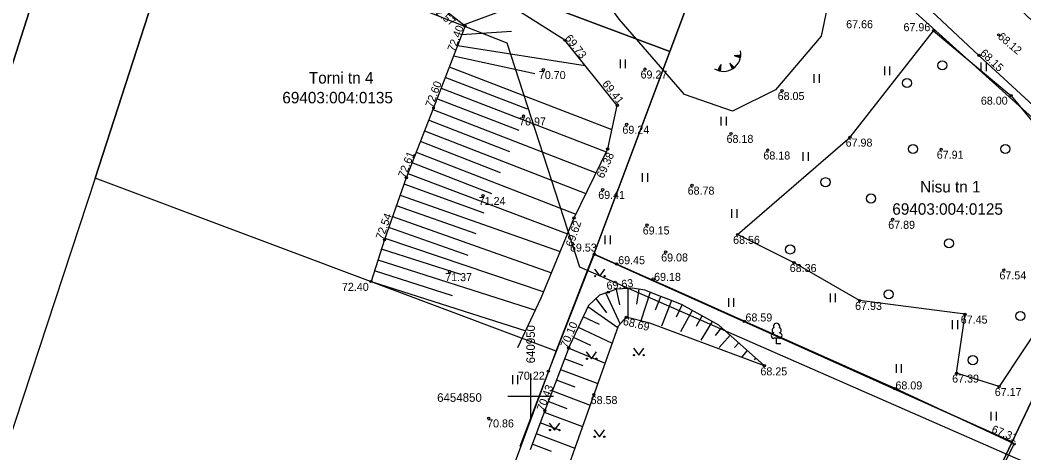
# Model space of a CAD drawing. Extents: x 640815 to 641128, y 6454682 to 6455190.
# Drawn here: x 640905.4 to 640993.1, y 6454845 to 6454882.9 of the extents above; entities that cross this region are included whole.
import ezdxf

# ---------------------------------------------------------------- set-up
doc = ezdxf.new("R2010")
doc.units = 0
for name, color, linetype in [('AED', 7, 'Continuous'), ('HALJASTUS', 7, 'Continuous'), ('KORGUS-EH2000', 7, 'Continuous'), ('MOOTPIIR', 7, 'Continuous'), ('PIIR', 7, 'Continuous'), ('PUU', 7, 'Continuous'), ('RELJEEF', 7, 'Continuous'), ('TEE', 7, 'Continuous'), ('VORK', 7, 'Continuous')]:
    doc.layers.add(name, color=color, linetype=linetype)

msp = doc.modelspace()

# ---------------------------------------------------------------- linework, layer by layer
at = {"layer": 'AED'}
for points in [[(640955.57, 6454862.42), (640951.56, 6454852.2), (640949.071, 6454845.6)], [(640962.711, 6454859.242), (640957.52, 6454861.57), (640955.57, 6454862.42)], [(640987.72, 6454842.37), (640990.03, 6454841.32), (640992.28, 6454845.84), (640981.87, 6454850.67), (640968.69, 6454856.56), (640962.711, 6454859.242)]]:
    msp.add_lwpolyline(points, dxfattribs=at)
at = {"layer": 'HALJASTUS'}
for p, q in [((640957.829, 6454879.464), (640957.829, 6454878.703)), ((640958.284, 6454879.464), (640958.284, 6454878.703)), ((640980.94, 6454878.832), (640980.94, 6454878.071)), ((640981.395, 6454878.832), (640981.395, 6454878.071)), ((640989.365, 6454879.191), (640989.365, 6454878.43)), ((640989.82, 6454879.191), (640989.82, 6454878.43)), ((640974.766, 6454878.179), (640974.766, 6454877.418)), ((640975.221, 6454878.179), (640975.221, 6454877.418)), ((640966.633, 6454874.436), (640966.633, 6454873.675)), ((640967.089, 6454874.436), (640967.089, 6454873.675)), ((640973.816, 6454871.348), (640973.816, 6454870.586)), ((640974.271, 6454871.348), (640974.271, 6454870.586)), ((640959.762, 6454869.519), (640959.762, 6454868.758)), ((640960.217, 6454869.519), (640960.217, 6454868.758)), ((640967.583, 6454866.358), (640967.583, 6454865.597)), ((640968.038, 6454866.358), (640968.038, 6454865.597)), ((640956.506, 6454864.054), (640956.506, 6454863.293)), ((640956.961, 6454864.054), (640956.961, 6454863.293)), ((640955.585, 6454861.114), (640956.049, 6454860.508)), ((640956.049, 6454860.508), (640956.494, 6454861.114)), ((640967.293, 6454858.589), (640967.293, 6454857.828)), ((640967.748, 6454858.589), (640967.748, 6454857.828)), ((640976.189, 6454858.988), (640976.189, 6454858.227)), ((640976.644, 6454858.988), (640976.644, 6454858.227)), ((640986.874, 6454856.646), (640986.874, 6454855.885)), ((640987.329, 6454856.646), (640987.329, 6454855.885)), ((640954.869, 6454853.889), (640955.332, 6454853.282)), ((640955.332, 6454853.282), (640955.778, 6454853.889)), ((640958.991, 6454854.206), (640959.454, 6454853.6)), ((640959.454, 6454853.6), (640959.9, 6454854.206)), ((640981.955, 6454852.81), (640981.955, 6454852.049)), ((640982.41, 6454852.81), (640982.41, 6454852.049)), ((640948.411, 6454851.834), (640948.411, 6454851.073)), ((640948.866, 6454851.834), (640948.866, 6454851.073)), ((640990.241, 6454848.644), (640990.241, 6454847.883)), ((640990.696, 6454848.644), (640990.696, 6454847.883)), ((640951.638, 6454847.655), (640952.102, 6454847.049)), ((640952.102, 6454847.049), (640952.547, 6454847.655)), ((640955.553, 6454847.067), (640956.016, 6454846.461)), ((640956.016, 6454846.461), (640956.462, 6454847.067))]:
    msp.add_line(p, q, dxfattribs=at)
for points in [[(640957.744, 6454882.985), (640954.92, 6454886.921), (640959.365, 6454894.034), (640963.5, 6454896.321), (640976.529, 6454886.805), (640975.42, 6454881.491), (640971.41, 6454876.809), (640967.653, 6454874.937), (640963.446, 6454876.398)], [(640985.239, 6454881.966), (640992.019, 6454876.28), (640996.623, 6454870.72), (640997.033, 6454863.036), (640995.095, 6454857.084), (640990.968, 6454850.845), (640987.245, 6454852.019), (640987.993, 6454857.179), (640978.761, 6454858.373), (640973.045, 6454861.687), (640968.093, 6454864.149), (640977.931, 6454872.656)]]:
    msp.add_lwpolyline(points, close=True, dxfattribs=at)
for centre, radius in [((640985.997, 6454878.94), 0.4), ((640982.91, 6454877.396), 0.4), ((640983.444, 6454871.634), 0.4), ((640991.517, 6454871.634), 0.4), ((640975.786, 6454868.723), 0.4), ((640979.764, 6454867.298), 0.4), ((640986.59, 6454863.377), 0.4), ((640972.699, 6454862.843), 0.4), ((640955.648, 6454860.508), 0.055), ((640956.477, 6454860.508), 0.055), ((640981.307, 6454858.922), 0.4), ((640992.823, 6454857.021), 0.4), ((640954.931, 6454853.282), 0.055), ((640955.76, 6454853.282), 0.055), ((640959.053, 6454853.6), 0.055), ((640959.882, 6454853.6), 0.055), ((640988.668, 6454853.16), 0.4), ((640951.701, 6454847.049), 0.055), ((640952.53, 6454847.049), 0.055), ((640955.615, 6454846.461), 0.055), ((640956.444, 6454846.461), 0.055)]:
    msp.add_circle(centre, radius, dxfattribs=at)
at = {"layer": 'KORGUS-EH2000'}
for centre in [(640944.277, 6454882.39), (640985.239, 6454881.966), (640953, 6454881.148), (640990.912, 6454881.612), (640989.2, 6454879.81), (640951.111, 6454878.566), (640960.001, 6454878.612), (640971.987, 6454876.733), (640992.019, 6454876.28), (640941.515, 6454875.229), (640957.576, 6454875.443), (640949.386, 6454874.506), (640958.416, 6454873.781), (640967.521, 6454872.982), (640977.931, 6454872.656), (640956.753, 6454871.635), (640970.741, 6454871.528), (640985.899, 6454871.598), (640939.14, 6454869.119), (640956.301, 6454868.083), (640964.119, 6454868.458), (640945.851, 6454867.55), (640953.806, 6454865.605), (640981.655, 6454865.467), (640960.191, 6454864.97), (640937.23, 6454863.706), (640968.093, 6454864.149), (640961.803, 6454862.61), (640955.57, 6454862.42), (640957.52, 6454861.57), (640973.045, 6454861.687), (640942.923, 6454860.89), (640991.378, 6454861.044), (640936.063, 6454860.041), (640960.728, 6454860.264), (640956.797, 6454859.107), (640978.761, 6454858.373), (640987.993, 6454857.179), (640958.363, 6454856.917), (640968.69, 6454856.56), (640953.336, 6454854.222), (640951.56, 6454852.2), (640970.44, 6454852.67), (640987.245, 6454852.019), (640955.534, 6454850.142), (640981.87, 6454850.67), (640990.968, 6454850.845), (640951.25, 6454848.754), (640946.343, 6454848.088), (640992.28, 6454845.84)]:
    msp.add_circle(centre, 0.1, dxfattribs=at)
at = {"layer": 'MOOTPIIR'}
msp.add_lwpolyline([(640908.138, 6454891.13), (640918.659, 6454888.035), (640920.844, 6454893.888), (640930.524, 6454887.8), (640947.935, 6454880.905), (640954.271, 6454861.33), (640999.486, 6454841.509), (641012.57, 6454868.75), (641003.35, 6454874.974), (640953.793, 6454922.43), (640945.065, 6454930.788), (640935.397, 6454934.349), (640927.573, 6454933.76), (640919.868, 6454926.933)], close=True, dxfattribs=at)
at = {"layer": 'PIIR'}
for points in [[(640894.67, 6454977.21), (640909.51, 6454963.12), (640953.5, 6454921.27), (641006.37, 6454870.95), (641000.54, 6454863.75), (640999.41, 6454869.38), (640968.56, 6454897.18), (640936.38, 6454926.17), (640922.28, 6454941.81), (640892.37, 6454970.28)], [(640920.55, 6454895.76), (640929.9, 6454924.45), (640936.38, 6454926.17), (640968.56, 6454897.18), (640962.18, 6454880.16)], [(640913.7, 6454907.27), (640904.55, 6454878.61), (640866.24, 6454890.62), (640875.6, 6454919.26)], [(640999.41, 6454869.38), (641000.54, 6454863.75), (640992.12, 6454846.02), (640955.53, 6454862.44), (640962.18, 6454880.16), (640968.56, 6454897.18)], [(640911.95, 6454869.07), (640920.55, 6454895.76), (640962.18, 6454880.16), (640955.53, 6454862.44), (640952.23, 6454853.96)], [(640911.95, 6454869.07), (640920.55, 6454895.76), (640962.18, 6454880.16), (640955.53, 6454862.44), (640952.23, 6454853.96)], [(641013.68, 6454863.97), (640978.05, 6454787.28), (640966.88, 6454793.12), (640978.51, 6454817.39), (640992.12, 6454846.02), (641000.54, 6454863.75), (641006.37, 6454870.95)], [(640992.12, 6454846.02), (640978.51, 6454817.39), (640944.4, 6454832.73), (640952.23, 6454853.96), (640955.53, 6454862.44)]]:
    msp.add_lwpolyline(points, close=True, dxfattribs=at)
msp.add_lwpolyline([(640875.14, 6454793.48), (640885.26, 6454821.73), (640895.26, 6454850.07), (640904.55, 6454878.61), (640913.7, 6454907.27), (640923.52, 6454936.86), (640922.28, 6454941.81), (640936.38, 6454926.17), (640929.9, 6454924.45), (640920.55, 6454895.76), (640911.95, 6454869.07), (640902.82, 6454841.42), (640894.7, 6454818.77), (640897.3, 6454813.22), (640932.2, 6454800.15), (640960.44, 6454789.58)], dxfattribs=at)
msp.add_lwpolyline([(640875.14, 6454793.48), (640885.26, 6454821.73), (640895.26, 6454850.07), (640904.55, 6454878.61), (640913.7, 6454907.27), (640923.52, 6454936.86), (640922.28, 6454941.81), (640936.38, 6454926.17), (640929.9, 6454924.45), (640920.55, 6454895.76), (640911.95, 6454869.07), (640902.82, 6454841.42), (640894.7, 6454818.77), (640897.3, 6454813.22), (640932.2, 6454800.15), (640960.44, 6454789.58)], dxfattribs=at)
at = {"layer": 'PUU'}
for p, q in [((640971.753, 6454855.07), (640971.273, 6454855.07)), ((640971.513, 6454854.595), (640971.513, 6454855.07)), ((640971.893, 6454854.595), (640971.513, 6454854.595))]:
    msp.add_line(p, q, dxfattribs=at)
for centre, radius, start, end in [((640971.513, 6454856.115), 0.277, 332.5799, 207.4201), ((640971.275, 6454855.307), 0.238, 90.0016, 269.3953), ((640971.343, 6454855.767), 0.233, 109.02174, 253.14154), ((640971.683, 6454855.767), 0.233, 286.85082, 70.98591), ((640971.75, 6454855.307), 0.238, 270.6047, 89.9984)]:
    msp.add_arc(centre, radius, start, end, dxfattribs=at)
at = {"layer": 'RELJEEF'}
for p, q in [((640944.151, 6454882.49), (640948.389, 6454884.051)), ((640948.325, 6454881.897), (640943.975, 6454881.607)), ((640943.615, 6454880.674), (640954.776, 6454878.934)), ((640950.376, 6454878.197), (640943.255, 6454879.741)), ((640967.813, 6454879.796), (640968.379, 6454879.824)), ((640967.813, 6454879.796), (640968.349, 6454879.61)), ((640967.883, 6454879.799), (640967.853, 6454879.782)), ((640967.937, 6454879.802), (640967.884, 6454879.771)), ((640967.991, 6454879.805), (640967.915, 6454879.76)), ((640968.045, 6454879.807), (640967.946, 6454879.749)), ((640968.099, 6454879.81), (640967.977, 6454879.739)), ((640968.153, 6454879.813), (640968.009, 6454879.728)), ((640968.207, 6454879.816), (640968.04, 6454879.717)), ((640968.261, 6454879.818), (640968.071, 6454879.706)), ((640968.315, 6454879.821), (640968.102, 6454879.696)), ((640968.369, 6454879.824), (640968.133, 6454879.685)), ((640968.377, 6454879.8), (640968.164, 6454879.674)), ((640968.374, 6454879.769), (640968.195, 6454879.663)), ((640968.371, 6454879.738), (640968.226, 6454879.653)), ((640968.366, 6454879.706), (640968.257, 6454879.642)), ((640968.361, 6454879.674), (640968.288, 6454879.631)), ((640968.355, 6454879.642), (640968.319, 6454879.62)), ((640942.895, 6454878.808), (640957.118, 6454873.323)), ((640966.628, 6454879.009), (640966.381, 6454878.499)), ((640966.412, 6454878.488), (640966.395, 6454878.527)), ((640966.444, 6454878.479), (640966.409, 6454878.557)), ((640966.475, 6454878.47), (640966.424, 6454878.586)), ((640966.506, 6454878.462), (640966.438, 6454878.616)), ((640966.537, 6454878.455), (640966.452, 6454878.646)), ((640966.567, 6454878.448), (640966.467, 6454878.675)), ((640966.592, 6454878.454), (640966.481, 6454878.705)), ((640966.595, 6454878.508), (640966.495, 6454878.734)), ((640966.599, 6454878.562), (640966.509, 6454878.764)), ((640966.602, 6454878.616), (640966.524, 6454878.793)), ((640966.606, 6454878.67), (640966.538, 6454878.823)), ((640966.609, 6454878.723), (640966.552, 6454878.852)), ((640966.613, 6454878.777), (640966.567, 6454878.882)), ((640966.616, 6454878.831), (640966.581, 6454878.912)), ((640966.628, 6454879.009), (640966.591, 6454878.443)), ((640966.62, 6454878.885), (640966.595, 6454878.941)), ((640966.623, 6454878.939), (640966.609, 6454878.971)), ((640967.409, 6454879.145), (640967.635, 6454878.626)), ((640967.409, 6454879.145), (640967.814, 6454878.749)), ((640967.459, 6454879.096), (640967.426, 6454879.106)), ((640967.498, 6454879.058), (640967.439, 6454879.076)), ((640967.536, 6454879.021), (640967.452, 6454879.046)), ((640967.575, 6454878.983), (640967.465, 6454879.016)), ((640967.613, 6454878.945), (640967.478, 6454878.986)), ((640967.652, 6454878.907), (640967.492, 6454878.956)), ((640967.691, 6454878.869), (640967.505, 6454878.926)), ((640967.729, 6454878.832), (640967.518, 6454878.896)), ((640967.768, 6454878.794), (640967.531, 6454878.865)), ((640967.806, 6454878.756), (640967.544, 6454878.835)), ((640967.794, 6454878.733), (640967.557, 6454878.805)), ((640967.77, 6454878.715), (640967.57, 6454878.775)), ((640967.744, 6454878.696), (640967.583, 6454878.745)), ((640967.718, 6454878.678), (640967.596, 6454878.715)), ((640967.691, 6454878.66), (640967.61, 6454878.685)), ((640967.663, 6454878.642), (640967.623, 6454878.655)), ((640949.72, 6454875.104), (640942.536, 6454877.875)), ((640942.176, 6454876.942), (640956.623, 6454871.37)), ((640948.998, 6454873.237), (640941.816, 6454876.009)), ((640941.456, 6454875.076), (640955.732, 6454869.545)), ((640948.188, 6454871.386), (640941.093, 6454874.144)), ((640940.731, 6454873.212), (640954.843, 6454867.727)), ((640947.385, 6454869.553), (640940.369, 6454872.28)), ((640940.006, 6454871.348), (640953.962, 6454865.923)), ((640946.602, 6454867.711), (640939.644, 6454870.416)), ((640939.282, 6454869.484), (640953.236, 6454864.213)), ((640945.942, 6454866.025), (640938.937, 6454868.545)), ((640938.605, 6454867.602), (640952.602, 6454862.663)), ((640945.247, 6454864.198), (640938.272, 6454866.659)), ((640937.939, 6454865.716), (640951.843, 6454860.81)), ((640944.535, 6454862.328), (640937.607, 6454864.773)), ((640937.274, 6454863.83), (640951.159, 6454859.139)), ((640943.911, 6454860.652), (640936.966, 6454862.878)), ((640936.663, 6454861.926), (640950.436, 6454857.54)), ((640943.182, 6454858.8), (640936.36, 6454860.973)), ((640936.063, 6454860.041), (640949.582, 6454855.736)), ((640956.581, 6454859.03), (640957.822, 6454856.31)), ((640957.812, 6454857.996), (640957.522, 6454859.367)), ((640958.518, 6454859.44), (640958.517, 6454856.878)), ((640959.28, 6454858.053), (640959.509, 6454859.366)), ((640960.467, 6454859.099), (640959.629, 6454856.592)), ((640956.677, 6454857.292), (640955.727, 6454858.549)), ((640960.936, 6454857.554), (640961.398, 6454858.734)), ((640962.329, 6454858.369), (640961.445, 6454856.126)), ((640955.021, 6454857.849), (640957.619, 6454856.015)), ((640962.767, 6454856.956), (640963.259, 6454858)), ((640964.135, 6454857.518), (640963.096, 6454855.629)), ((640956.032, 6454856.268), (640954.595, 6454856.944)), ((640964.521, 6454856.145), (640965.011, 6454857.036)), ((640965.887, 6454856.554), (640964.897, 6454854.904)), ((640954.169, 6454856.04), (640957.133, 6454854.644)), ((640966.18, 6454855.308), (640966.72, 6454856.011)), ((640955.276, 6454854.432), (640953.743, 6454855.135)), ((640967.464, 6454855.343), (640966.492, 6454854.261)), ((640967.844, 6454854.269), (640968.208, 6454854.675)), ((640953.336, 6454854.222), (640956.516, 6454852.907)), ((640968.952, 6454854.006), (640968.466, 6454853.465)), ((640954.597, 6454852.671), (640952.98, 6454853.288)), ((640969.575, 6454853.203), (640969.696, 6454853.338)), ((640952.623, 6454852.354), (640955.879, 6454851.111)), ((640953.905, 6454850.794), (640952.267, 6454851.419)), ((640951.91, 6454850.485), (640955.209, 6454849.226)), ((640953.215, 6454848.918), (640951.554, 6454849.551)), ((640951.198, 6454848.616), (640954.544, 6454847.352)), ((640952.53, 6454847.049), (640950.847, 6454847.68)), ((640950.496, 6454846.744), (640953.878, 6454845.475)), ((640951.844, 6454845.17), (640950.144, 6454845.807))]:
    msp.add_line(p, q, dxfattribs=at)
for points in [[(640921.645, 6454894.867), (640925.275, 6454891.413), (640928.793, 6454889.613), (640936.1, 6454886.985), (640941.924, 6454884.248), (640944.277, 6454882.39), (640941.515, 6454875.229), (640939.14, 6454869.119), (640937.23, 6454863.706), (640936.063, 6454860.041)], [(640948.886, 6454854.264), (640950.941, 6454858.608), (640953.806, 6454865.605), (640956.753, 6454871.635), (640957.576, 6454875.443), (640953, 6454881.148), (640947.694, 6454884.488), (640940.117, 6454887.658), (640931.872, 6454890.751), (640925.898, 6454893.034), (640921.645, 6454894.867)], [(640961.259, 6454858.788), (640959.987, 6454859.287), (640958.911, 6454859.465), (640957.556, 6454859.378), (640956.038, 6454858.836), (640955.062, 6454857.936), (640953.433, 6454854.475), (640951.25, 6454848.754), (640949.965, 6454845.329)], [(640970.44, 6454852.67), (640966.475, 6454856.231), (640963.259, 6454858), (640962.329, 6454858.369), (640961.398, 6454858.734), (640961.259, 6454858.788)], [(640960.441, 6454856.383), (640958.363, 6454856.917), (640957.658, 6454856.125), (640953.41, 6454844.158)], [(640970.44, 6454852.67), (640960.441, 6454856.383)]]:
    msp.add_lwpolyline(points, dxfattribs=at)
msp.add_arc((640966.87, 6454879.931), 1.514, 238.574, 10.32511, dxfattribs=at)
at = {"layer": 'TEE'}
msp.add_lwpolyline([(640918.896, 6454897.03), (640922.058, 6454907.784), (640924.9, 6454916.652), (640927.306, 6454923.655), (640929.886, 6454926.579), (640935.328, 6454927.673), (640936.998, 6454927.264), (640943.779, 6454923.04), (640950.554, 6454916.904), (640955.604, 6454911.23), (640964.324, 6454903.329), (640972.55, 6454895.374), (640981.825, 6454886.749), (640989.2, 6454879.81), (640995.387, 6454874.078), (641000.743, 6454869.193), (641004.75, 6454862.091), (641001.714, 6454855.496), (640997.113, 6454846.316), (640994.156, 6454841.911)], dxfattribs=at)
at = {"layer": 'VORK'}
for p, q in [((640950, 6454852), (640950, 6454848)), ((640948, 6454850), (640952, 6454850))]:
    msp.add_line(p, q, dxfattribs=at)

# ---------------------------------------------------------------- texts
at = {"layer": 'KORGUS-EH2000'}
for s, rotation, p in [(' 72.57', 321.69177, (640941.055, 6454883.941)), (' 72.40', 69.34351, (640943.262, 6454879.844)), (' 69.73', 307.84296, (640952.815, 6454881.51)), (' 68.12', 319.66037, (640990.59, 6454881.531)), (' 68.15', 316.80106, (640989.059, 6454880.111)), (' 72.60', 69.45993, (640941.341, 6454874.964)), (' 69.41', 307.91428, (640956.065, 6454877.519)), (' 72.61', 68.4862, (640938.94, 6454868.813)), (' 69.38', 65.70014, (640956.259, 6454868.761)), (' 72.54', 69.95903, (640937.001, 6454863.405)), (' 69.62', 71.43364, (640953.628, 6454862.759)), (' 69.63', 6.52399, (640956.426, 6454859.278)), (' 70.10', 67.02464, (640953.12, 6454853.933)), (' 68.69', 346.0235, (640957.777, 6454856.33)), (' 70.43', 68.88082, (640951.073, 6454848.411)), (' 67.31', 338.60375, (640990.001, 6454846.951))]:
    msp.add_text(s, height=0.7, rotation=rotation, dxfattribs=at).set_placement(p)
for s, p in [(' 67.66', (640977.335, 6454882.189)), (' 67.96', (640982.346, 6454881.933)), (' 70.70', (640950.467, 6454877.747)), (' 69.27', (640959.357, 6454877.793)), (' 68.05', (640971.343, 6454875.914)), (' 68.00', (640989.11, 6454875.504)), (' 70.97', (640948.742, 6454873.687)), (' 69.24', (640957.772, 6454872.962)), (' 68.18', (640966.877, 6454872.163)), (' 67.98', (640977.287, 6454871.837)), (' 68.18', (640970.097, 6454870.709)), (' 67.91', (640985.255, 6454870.779)), (' 69.41', (640955.657, 6454867.264)), (' 68.78', (640963.475, 6454867.639)), (' 71.24', (640945.207, 6454866.731)), (' 67.89', (640981.011, 6454864.648)), (' 69.15', (640959.547, 6454864.151)), (' 68.56', (640967.449, 6454863.33)), (' 69.53', (640953.185, 6454862.657)), (' 69.45', (640957.404, 6454861.554)), (' 69.08', (640961.159, 6454861.791)), (' 71.37', (640942.279, 6454860.071)), (' 69.18', (640960.543, 6454860.095)), (' 68.36', (640972.401, 6454860.868)), (' 67.54', (640990.734, 6454860.225)), (' 72.40', (640933.25, 6454859.222)), (' 67.93', (640978.117, 6454857.554)), (' 68.59', (640968.53, 6454856.544)), (' 67.45', (640987.349, 6454856.36)), (' 70.22', (640948.638, 6454851.453)), (' 68.25', (640969.838, 6454851.83)), (' 68.09', (640981.641, 6454850.602)), (' 67.39', (640986.601, 6454851.2)), (' 67.17', (640990.324, 6454850.026)), (' 68.58', (640954.994, 6454849.319)), (' 70.86', (640945.942, 6454847.278))]:
    msp.add_text(s, height=0.7, dxfattribs=at).set_placement(p)
at = {"layer": 'PIIR'}
for s, p in [('Torni tn 4', (640930.617, 6454877.353)), ('69403:004:0135', (640928.3, 6454875.621)), ('Nisu tn 1', (640984.062, 6454867.827)), ('69403:004:0125', (640981.628, 6454865.88))]:
    msp.add_text(s, height=1, dxfattribs=at).set_placement(p)
at = {"layer": 'VORK'}
msp.add_text('640950', height=0.75, rotation=90, dxfattribs=at).set_placement((640950.384, 6454852.882))
msp.add_text('6454850', height=0.75, dxfattribs=at).set_placement((640941.834, 6454849.519))

doc.saveas('drawing.dxf')
